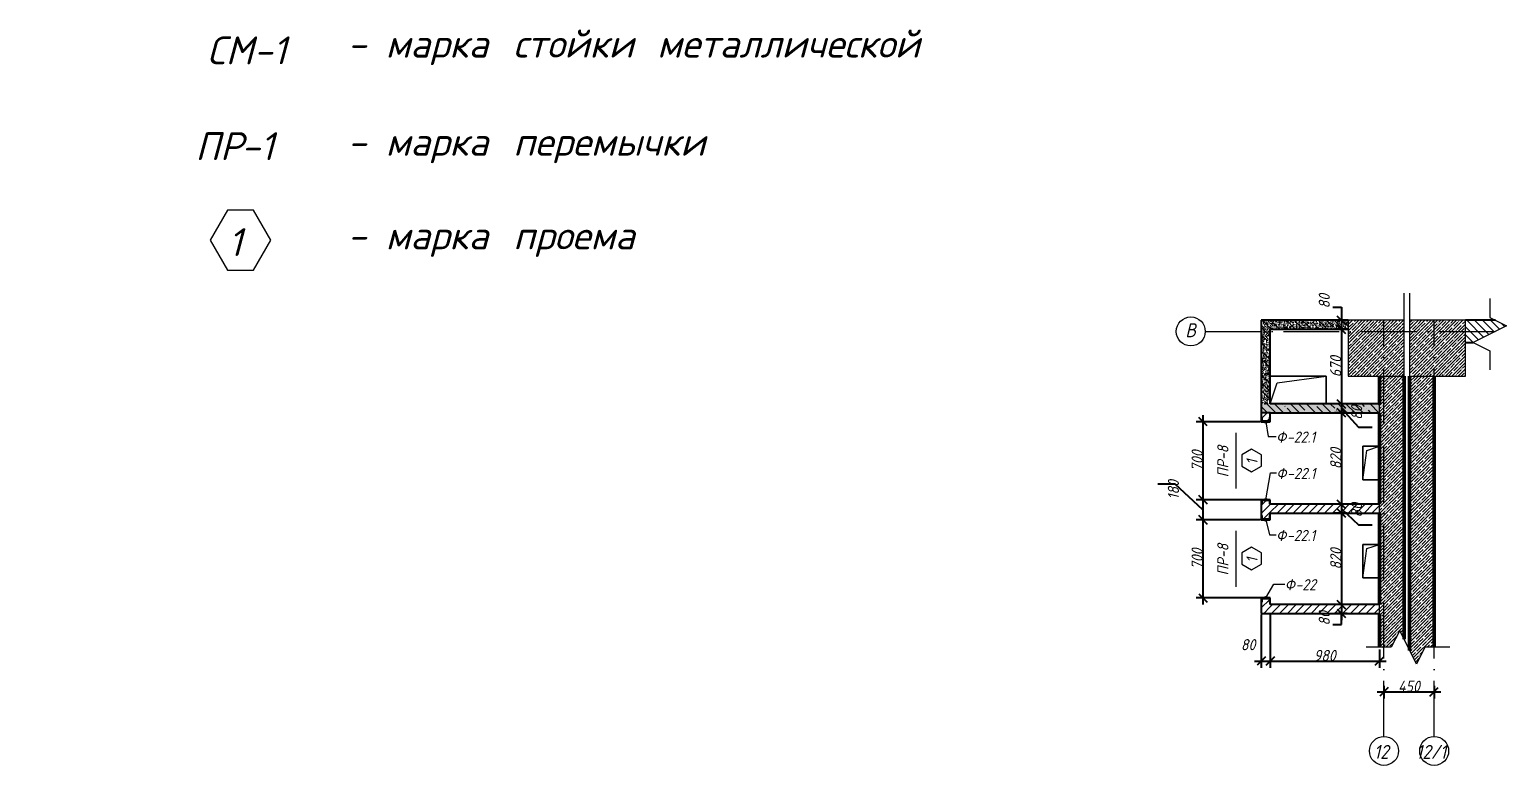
# Model space of a CAD drawing. Header units: millimetres. Extents: x -6064 to 178764, y -5836 to 29924.
# Drawn here: x 148720 to 161965, y 3907 to 10508 of the extents above; entities that cross this region are included whole.
import ezdxf

# ---------------------------------------------------------------- set-up
doc = ezdxf.new("R2010")
doc.units = ezdxf.units.MM
doc.linetypes.add('50_200_ШТРИХ_1Т_ш5_п1_п1_', pattern=[700, 500, -100, 0, -100])
doc.layers.add('A-ANNO-DIMS', color=7, linetype='Continuous')
for name, color, linetype, lineweight in [('A-DETL-2', 7, 'Continuous', 5), ('A-DETL-GENF', 7, 'Continuous', 9), ('A-DOOR-IDEN', 7, 'Continuous', 9), ('A-FLOR', 7, 'Continuous', 9), ('A-GENM', 7, 'Continuous', 9), ('A-GENM-1', 7, 'Continuous', 25), ('A-GENM-IDEN', 7, 'Continuous', 9), ('A-WALL-3', 7, 'Continuous', 50), ('A-WALL-PATT-1', 7, 'Continuous', 5), ('G-ANNO-TEXT', 7, 'Continuous', 9), ('S-COLS', 7, 'Continuous', 9), ('S-COLS-1', 7, 'Continuous', 5), ('Оси', 7, 'Continuous', 9), ('Оси-1', 7, '50_200_ШТРИХ_1Т_ш5_п1_п1_', 9)]:
    doc.layers.add(name, color=color, linetype=linetype, lineweight=lineweight)
for name, color, linetype, lineweight, true_color in [('A-WALL-11', 7, 'Continuous', 5, 0x007adf), ('A-WALL-7', 7, 'Continuous', 5, 0x008000), ('A-WALL-FNSH-7', 7, 'Continuous', 25, 0xce0000), ('A-WALL-FNSH-8', 7, 'Continuous', 25, 0x007adf), ('A-WALL-FNSH-9', 7, 'Continuous', 25, 0x008000), ('A-WALL-PATT-2', 7, 'Continuous', 5, 0xce0000), ('A-WALL-PATT-3', 7, 'Continuous', 5, 0x008000), ('A-WALL-PATT-6', 7, 'Continuous', 5, 0x007adf)]:
    doc.layers.add(name, color=color, linetype=linetype, lineweight=lineweight, true_color=true_color)
doc.styles.add('ISOCPEUR_I_5', font='isocpeui.ttf', dxfattribs={"height": 250})
doc.styles.add('ISOCPEUR_I_6', font='isocpeui.ttf', dxfattribs={"width": 0.9, "height": 125})
doc.styles.add('ISOCPEUR_I_7', font='isocpeui.ttf', dxfattribs={"width": 0.9, "height": 100})
doc.dimstyles.new('ISO-2_0_0_9К_СРЕДНИЙ_3', dxfattribs={"dimscale": 304.8, "dimtxt": 99.598118, "dimasz": 0.246063, "dimexe": 0.19685, "dimexo": 0, "dimgap": 0, "dimtad": 1, "dimdec": 0, "dimzin": 0, "dimdsep": 46, "dimtxsty": 'ISOCPEUR_I_7', "dimblk1": 'OBLIQUE', "dimblk2": 'OBLIQUE', "dimsah": 1, "dimcen": 0.09, "dimdle": 0.19685, "dimazin": 0, "dimtfac": 1, "dimtdec": 4, "dimtix": 1, "dimtmove": 1, "dimatfit": 3, "dimfxl": 1, "dimtvp": 1, "dimtolj": 1, "dimtzin": 0, "dimarcsym": 2})
doc.dimstyles.new('ISO-2_0_0_9К_СРЕДНИЙ_4', dxfattribs={"dimscale": 304.8, "dimtxt": 99.598118, "dimasz": 0.246063, "dimexe": 0.19685, "dimexo": 0, "dimgap": 0, "dimtad": 1, "dimdec": 0, "dimzin": 0, "dimdsep": 46, "dimtxsty": 'ISOCPEUR_I_7', "dimblk1": 'OBLIQUE', "dimblk2": 'OBLIQUE', "dimsah": 1, "dimcen": 0.09, "dimdle": 0.19685, "dimazin": 0, "dimtfac": 1, "dimtdec": 4, "dimtix": 1, "dimtmove": 0, "dimatfit": 3, "dimfxl": 1, "dimtvp": 1, "dimtolj": 1, "dimtzin": 0, "dimarcsym": 2})
pattern_1 = [(45, (122556.377, 0), (-28.51196, 28.51196), []), (45, (122584.89, 0), (-28.51196, 28.51196), [50.403, -10.081, 1.676, -8.404])]
pattern_2 = [(50, (122556.377, 0), (36.436499, -3.187713), [3.81, -41.91]), (355, (122556.377, 0), (-7.04845, 38.21172), [3.048, -33.528]), (100.451, (122559.413, -0.266), (29.388573, 35.022944), [3.238, -35.618]), (46.184, (122556.377, 10.16), (54.216056, -8.408366), [5.715, -62.865]), (96.636, (122560.895, 9.46), (47.4805, 49.48544), [4.857, -53.427]), (351.184, (122556.38, 10.16), (47.48106, 49.4846), [4.572, -50.292]), (21, (122561.457, 7.62), (30.322646, -20.452802), [3.81, -41.91]), (326, (122561.457, 7.62), (12.360696, 36.83788), [3.048, -33.528]), (71.451, (122563.984, 5.916), (42.683285, 16.383894), [3.238, -35.618]), (37.5, (122556.377, 0), (0.6180667, 16.9108196), [1.676, -31.445, 1.676, -32.36, -33.655]), (37.5, (122556.377, 0), (0.6180667, 16.9108196), [-67.158, 1.676, -31.979]), (7.5, (122556.377, 0), (13.364138, 20.035779), [1.676, -17.729, 1.676, -30.683, -12.827]), (7.5, (122556.377, 0), (13.364138, 20.035779), [-51.765, 1.676, -11.151]), (327.5, (122545.05, 0), (27.1181588, -1.1460587), [1.676, -11.024, 1.676, -37.948, -52.578]), (327.5, (122545.05, 0), (27.1181588, -1.1460587), [-52.324, 1.676, -50.902]), (317.5, (122539.97, 0), (29.62579, 5.08507), [1.676, -14.834, 1.676, -24.638, -37.338]), (317.5, (122539.97, 0), (29.62579, 5.08507), [-42.824, 1.676, -35.662])]
pattern_3 = [(135, (122556.38, 0), (-71.2806, -71.2806), []), (135, (122627.66, 0), (-71.2806, -71.2806), [126.008, -25.202, 1.676, -23.525])]
pattern_4 = [(45, (122556.377, 0), (-35.35534, 35.35534), [])]

# ---------------------------------------------------------------- blocks, each defined once
blk = doc.blocks.new('Колонна_Несущая_Прямоугольное сечение - 500х500-29564840-Фрагмент 5')
at = {"layer": 'S-COLS-1'}
h = blk.add_hatch(dxfattribs=at)
h.set_pattern_fill('FP_71', color=256, style=0, pattern_type=2)
h.set_pattern_definition([(45, (-38790, -7650), (-28.51196, 28.51196), []), (45, (-38761.49, -7650), (-28.51196, 28.51196), [50.403, -10.081, 1.676, -8.404])])
h.paths.add_polyline_path([(250, -250), (250, 250), (-250, 250), (-250, -250), (-30, -250)], flags=0)
for p, q in [((250, 250), (-250, 250)), ((-250, 250), (-250, -250)), ((250, -250), (250, 250)), ((-250, -250), (250, -250))]:
    blk.add_line(p, q, dxfattribs=at)
blk = doc.blocks.new('Колонна_Несущая_Прямоугольное сечение - 500х500-V82-Фрагмент 5')
at = {"layer": 'S-COLS-1'}
h = blk.add_hatch(dxfattribs=at)
h.set_pattern_fill('FP_73', color=256, style=0, pattern_type=2)
h.set_pattern_definition([(45, (-38240, -7650), (-28.51196, 28.51196), []), (45, (-38211.49, -7650), (-28.51196, 28.51196), [50.403, -10.081, 1.676, -8.404])])
h.paths.add_polyline_path([(-250, -250), (250, -250), (250, 250), (-250, 250)], flags=0)
for p, q in [((250, 250), (-250, 250)), ((-250, 250), (-250, -250)), ((250, -250), (250, 250)), ((-250, -250), (250, -250))]:
    blk.add_line(p, q, dxfattribs=at)
blk = doc.blocks.new('AR_Отверстие прямоугольное _в плите_ - AR_Отверстие прямоугольное _в плите_-24438138-Фрагмент 5')
at = {"layer": 'A-GENM'}
for p, q in [((250, 125), (-250, 125)), ((-250, -125), (-187.5, 62.5)), ((-187.5, 62.5), (250, 125)), ((250, -125), (250, 125))]:
    blk.add_line(p, q, dxfattribs=at)
blk = doc.blocks.new('AR_Отверстие прямоугольное _в плите_ - AR_Отверстие прямоугольное _в плите_-24470455-Фрагмент 5')
at = {"layer": 'A-GENM'}
for p, q in [((75, 150), (-75, 150)), ((-75, 150), (-75, -150)), ((-37.5, 112.5), (75, 150)), ((-75, -150), (-37.5, 112.5)), ((-75, -150), (75, -150))]:
    blk.add_line(p, q, dxfattribs=at)
blk = doc.blocks.new('Фахверк_СКБ_Швеллер - Ф-22_80х3960 h-28561543-Фрагмент 5')
at = {"layer": 'A-GENM-1'}
for p, q in [((165, 40), (125, 40)), ((125, 40), (125, -40)), ((129.5, 32.6), (165, 32.6)), ((129.5, -32.6), (129.5, 32.6)), ((165, 32.6), (165, 40)), ((125, -40), (165, -40)), ((165, -32.6), (129.5, -32.6)), ((165, -40), (165, -32.6))]:
    blk.add_line(p, q, dxfattribs=at)
blk = doc.blocks.new('Фахверк_СКБ_Швеллер - Ф-22_1_80х3960 h_все крепления развернуты-28561552-Фрагмент 5')
at = {"layer": 'A-GENM-1'}
for p, q in [((165, 40), (125, 40)), ((125, 40), (125, -40)), ((129.5, 32.6), (165, 32.6)), ((129.5, -32.6), (129.5, 32.6)), ((165, 32.6), (165, 40)), ((125, -40), (165, -40)), ((165, -32.6), (129.5, -32.6)), ((165, -40), (165, -32.6))]:
    blk.add_line(p, q, dxfattribs=at)
blk = doc.blocks.new('DET_L_Линия разрыва - М50-27141046-Фрагмент 5')
at = {"layer": 'A-DETL-GENF'}
for p, q in [((300, 150), (225, 0)), ((450, -150), (300, 150)), ((225, 0), (0, 0)), ((525, 0), (450, -150)), ((750, 0), (525, 0))]:
    blk.add_line(p, q, dxfattribs=at)
blk = doc.blocks.new('DET_L_Линия разрыва - М50-27140611-Фрагмент 5')
at = {"layer": 'A-DETL-GENF'}
for p, q in [((245, 150), (170, 0)), ((395, -150), (245, 150)), ((170, 0), (0, 0)), ((470, 0), (395, -150)), ((640, 0), (470, 0))]:
    blk.add_line(p, q, dxfattribs=at)
blk = doc.blocks.new('Ось сетки - Круг_Ø6_00__ISO-2_5_0_9K_ кружки поменьше-23056867-Фрагмент 5')
at = {"layer": 'Оси'}
blk.add_circle((0, 0), 2.6, dxfattribs=at)
blk = doc.blocks.new('_Oblique')
at = {"color": 0, "linetype": 'ByBlock', "lineweight": -2}
blk.add_line((-0.5, -0.5), (0.5, 0.5), dxfattribs=at)
blk = doc.blocks.new('DIMBLOCK584-Фрагмент 5')
at = {"layer": 'A-ANNO-DIMS', "color": 0, "lineweight": -2, "transparency": 16777216}
for p, q in [((160409, 8017), (160484, 8017)), ((160484, 8017), (160484, 7900)), ((160484, 7960), (160484, 7760)), ((160537, 7900), (160424, 7900)), ((160537, 7820), (160424, 7820))]:
    blk.add_line(p, q, dxfattribs=at)
at = {"layer": 'Defpoints', "color": 0, "transparency": 16777216}
for p in [(160484, 7820), (160537, 7900), (160537, 7820)]:
    blk.add_point(p, dxfattribs=at)
at = {"layer": 'A-ANNO-DIMS', "color": 0, "lineweight": -2, "transparency": 16777216, "xscale": 75, "yscale": 75, "zscale": 75}
for p, rotation in [((160484, 7900), 90), ((160484, 7820), 270)]:
    blk.add_blockref('_Oblique', p, dxfattribs=dict(at, rotation=rotation))
at = {"layer": 'A-ANNO-DIMS', "color": 0, "transparency": 16777216, "insert": (160281, 8007), "char_height": 100, "width": 151.7, "attachment_point": 1, "rotation": 90, "line_spacing_factor": 1.149209, "style": 'ISOCPEUR_I_7'}
blk.add_mtext('\\A1;80', dxfattribs=at)
blk = doc.blocks.new('DIMBLOCK585-Фрагмент 5')
at = {"layer": 'A-ANNO-DIMS', "color": 0, "lineweight": -2, "transparency": 16777216}
for p, q in [((160537, 7820), (160424, 7820)), ((160484, 7880), (160484, 7090)), ((160537, 7150), (160424, 7150))]:
    blk.add_line(p, q, dxfattribs=at)
at = {"layer": 'Defpoints', "color": 0, "transparency": 16777216}
for p in [(160537, 7820), (160484, 7150), (160537, 7150)]:
    blk.add_point(p, dxfattribs=at)
at = {"layer": 'A-ANNO-DIMS', "color": 0, "lineweight": -2, "transparency": 16777216, "xscale": 75, "yscale": 75, "zscale": 75}
for p, rotation in [((160484, 7820), 90), ((160484, 7150), 270)]:
    blk.add_blockref('_Oblique', p, dxfattribs=dict(at, rotation=rotation))
at = {"layer": 'A-ANNO-DIMS', "color": 0, "transparency": 16777216, "insert": (160433, 7485), "char_height": 100, "width": 227.54, "attachment_point": 5, "rotation": 90, "style": 'ISOCPEUR_I_7'}
blk.add_mtext('\\A1;670', dxfattribs=at)
blk = doc.blocks.new('DIMBLOCK586-Фрагмент 5')
at = {"layer": 'A-ANNO-DIMS', "color": 0, "lineweight": -2, "transparency": 16777216}
for p, q in [((160484, 7210), (160484, 7010)), ((160537, 7150), (160424, 7150)), ((160537, 7070), (160424, 7070)), ((160484, 7110), (160637, 6941)), ((160637, 6941), (160759, 6941))]:
    blk.add_line(p, q, dxfattribs=at)
at = {"layer": 'Defpoints', "color": 0, "transparency": 16777216}
for p in [(160484, 7070), (160537, 7150), (160537, 7070)]:
    blk.add_point(p, dxfattribs=at)
at = {"layer": 'A-ANNO-DIMS', "color": 0, "lineweight": -2, "transparency": 16777216, "xscale": 75, "yscale": 75, "zscale": 75}
for p, rotation in [((160484, 7150), 90), ((160484, 7070), 270)]:
    blk.add_blockref('_Oblique', p, dxfattribs=dict(at, rotation=rotation))
at = {"layer": 'A-ANNO-DIMS', "color": 0, "transparency": 16777216, "insert": (160571, 7007), "char_height": 100, "width": 151.7, "attachment_point": 1, "rotation": 90, "line_spacing_factor": 1.149209, "style": 'ISOCPEUR_I_7'}
blk.add_mtext('\\A1;80', dxfattribs=at)
blk = doc.blocks.new('DIMBLOCK587-Фрагмент 5')
at = {"layer": 'A-ANNO-DIMS', "color": 0, "lineweight": -2, "transparency": 16777216}
for p, q in [((160537, 7070), (160424, 7070)), ((160484, 7130), (160484, 6190)), ((160537, 6250), (160424, 6250))]:
    blk.add_line(p, q, dxfattribs=at)
at = {"layer": 'Defpoints', "color": 0, "transparency": 16777216}
for p in [(160537, 7070), (160484, 6250), (160537, 6250)]:
    blk.add_point(p, dxfattribs=at)
at = {"layer": 'A-ANNO-DIMS', "color": 0, "lineweight": -2, "transparency": 16777216, "xscale": 75, "yscale": 75, "zscale": 75}
for p, rotation in [((160484, 7070), 90), ((160484, 6250), 270)]:
    blk.add_blockref('_Oblique', p, dxfattribs=dict(at, rotation=rotation))
at = {"layer": 'A-ANNO-DIMS', "color": 0, "transparency": 16777216, "insert": (160434, 6660), "char_height": 100, "width": 227.54, "attachment_point": 5, "rotation": 90, "style": 'ISOCPEUR_I_7'}
blk.add_mtext('\\A1;820', dxfattribs=at)
blk = doc.blocks.new('DIMBLOCK588-Фрагмент 5')
at = {"layer": 'A-ANNO-DIMS', "color": 0, "lineweight": -2, "transparency": 16777216}
for p, q in [((160537, 6250), (160424, 6250)), ((160484, 6310), (160484, 6110)), ((160537, 6170), (160424, 6170)), ((160484, 6210), (160637, 6066)), ((160637, 6066), (160759, 6066))]:
    blk.add_line(p, q, dxfattribs=at)
at = {"layer": 'Defpoints', "color": 0, "transparency": 16777216}
for p in [(160537, 6250), (160484, 6170), (160537, 6170)]:
    blk.add_point(p, dxfattribs=at)
at = {"layer": 'A-ANNO-DIMS', "color": 0, "lineweight": -2, "transparency": 16777216, "xscale": 75, "yscale": 75, "zscale": 75}
for p, rotation in [((160484, 6250), 90), ((160484, 6170), 270)]:
    blk.add_blockref('_Oblique', p, dxfattribs=dict(at, rotation=rotation))
at = {"layer": 'A-ANNO-DIMS', "color": 0, "transparency": 16777216, "insert": (160571, 6132), "char_height": 100, "width": 151.7, "attachment_point": 1, "rotation": 90, "line_spacing_factor": 1.149209, "style": 'ISOCPEUR_I_7'}
blk.add_mtext('\\A1;80', dxfattribs=at)
blk = doc.blocks.new('DIMBLOCK589-Фрагмент 5')
at = {"layer": 'A-ANNO-DIMS', "color": 0, "lineweight": -2, "transparency": 16777216}
for p, q in [((160484, 6230), (160484, 5290)), ((160537, 6170), (160424, 6170)), ((160537, 5350), (160424, 5350))]:
    blk.add_line(p, q, dxfattribs=at)
at = {"layer": 'Defpoints', "color": 0, "transparency": 16777216}
for p in [(160537, 6170), (160484, 5350), (160537, 5350)]:
    blk.add_point(p, dxfattribs=at)
at = {"layer": 'A-ANNO-DIMS', "color": 0, "lineweight": -2, "transparency": 16777216, "xscale": 75, "yscale": 75, "zscale": 75}
for p, rotation in [((160484, 6170), 90), ((160484, 5350), 270)]:
    blk.add_blockref('_Oblique', p, dxfattribs=dict(at, rotation=rotation))
at = {"layer": 'A-ANNO-DIMS', "color": 0, "transparency": 16777216, "insert": (160434, 5760), "char_height": 100, "width": 227.54, "attachment_point": 5, "rotation": 90, "style": 'ISOCPEUR_I_7'}
blk.add_mtext('\\A1;820', dxfattribs=at)
blk = doc.blocks.new('DIMBLOCK590-Фрагмент 5')
at = {"layer": 'A-ANNO-DIMS', "color": 0, "lineweight": -2, "transparency": 16777216}
for p, q in [((160537, 5350), (160424, 5350)), ((160484, 5410), (160484, 5210)), ((160409, 5171), (160484, 5171)), ((160537, 5270), (160424, 5270)), ((160484, 5171), (160484, 5270))]:
    blk.add_line(p, q, dxfattribs=at)
at = {"layer": 'Defpoints', "color": 0, "transparency": 16777216}
for p in [(160537, 5350), (160484, 5270), (160537, 5270)]:
    blk.add_point(p, dxfattribs=at)
at = {"layer": 'A-ANNO-DIMS', "color": 0, "lineweight": -2, "transparency": 16777216, "xscale": 75, "yscale": 75, "zscale": 75}
for p, rotation in [((160484, 5350), 90), ((160484, 5270), 270)]:
    blk.add_blockref('_Oblique', p, dxfattribs=dict(at, rotation=rotation))
at = {"layer": 'A-ANNO-DIMS', "color": 0, "transparency": 16777216, "insert": (160281, 5162), "char_height": 100, "width": 151.7, "attachment_point": 1, "rotation": 90, "line_spacing_factor": 1.149209, "style": 'ISOCPEUR_I_7'}
blk.add_mtext('\\A1;80', dxfattribs=at)
blk = doc.blocks.new('DIMBLOCK591-Фрагмент 5')
at = {"layer": 'A-ANNO-DIMS', "color": 0, "lineweight": -2, "transparency": 16777216}
for p, q in [((159242, 7050), (159242, 6230)), ((159760, 6990), (159182, 6990)), ((159766, 6290), (159182, 6290))]:
    blk.add_line(p, q, dxfattribs=at)
at = {"layer": 'Defpoints', "color": 0, "transparency": 16777216}
for p in [(159760, 6990), (159242, 6290), (159766, 6290)]:
    blk.add_point(p, dxfattribs=at)
at = {"layer": 'A-ANNO-DIMS', "color": 0, "lineweight": -2, "transparency": 16777216, "xscale": 75, "yscale": 75, "zscale": 75}
for p, rotation in [((159242, 6990), 90), ((159242, 6290), 270)]:
    blk.add_blockref('_Oblique', p, dxfattribs=dict(at, rotation=rotation))
at = {"layer": 'A-ANNO-DIMS', "color": 0, "transparency": 16777216, "insert": (159191, 6640), "char_height": 100, "width": 227.54, "attachment_point": 5, "rotation": 90, "style": 'ISOCPEUR_I_7'}
blk.add_mtext('\\A1;700', dxfattribs=at)
blk = doc.blocks.new('DIMBLOCK592-Фрагмент 5')
at = {"layer": 'A-ANNO-DIMS', "color": 0, "lineweight": -2, "transparency": 16777216}
for p, q in [((158995, 6430), (158839, 6430)), ((159242, 6200), (158995, 6430)), ((159766, 6290), (159182, 6290)), ((159242, 6350), (159242, 6050)), ((159760, 6110), (159182, 6110))]:
    blk.add_line(p, q, dxfattribs=at)
at = {"layer": 'Defpoints', "color": 0, "transparency": 16777216}
for p in [(159766, 6290), (159242, 6110), (159760, 6110)]:
    blk.add_point(p, dxfattribs=at)
at = {"layer": 'A-ANNO-DIMS', "color": 0, "lineweight": -2, "transparency": 16777216, "xscale": 75, "yscale": 75, "zscale": 75}
for p, rotation in [((159242, 6290), 90), ((159242, 6110), 270)]:
    blk.add_blockref('_Oblique', p, dxfattribs=dict(at, rotation=rotation))
at = {"layer": 'A-ANNO-DIMS', "color": 0, "transparency": 16777216, "insert": (158928, 6292), "char_height": 100, "width": 204.56, "attachment_point": 1, "rotation": 90, "line_spacing_factor": 1.149209, "style": 'ISOCPEUR_I_7'}
blk.add_mtext('\\A1;180', dxfattribs=at)
blk = doc.blocks.new('DIMBLOCK593-Фрагмент 5')
at = {"layer": 'A-ANNO-DIMS', "color": 0, "lineweight": -2, "transparency": 16777216}
for p, q in [((159760, 6110), (159182, 6110)), ((159242, 6170), (159242, 5350)), ((159766, 5410), (159182, 5410))]:
    blk.add_line(p, q, dxfattribs=at)
at = {"layer": 'Defpoints', "color": 0, "transparency": 16777216}
for p in [(159760, 6110), (159242, 5410), (159766, 5410)]:
    blk.add_point(p, dxfattribs=at)
at = {"layer": 'A-ANNO-DIMS', "color": 0, "lineweight": -2, "transparency": 16777216, "xscale": 75, "yscale": 75, "zscale": 75}
for p, rotation in [((159242, 6110), 90), ((159242, 5410), 270)]:
    blk.add_blockref('_Oblique', p, dxfattribs=dict(at, rotation=rotation))
at = {"layer": 'A-ANNO-DIMS', "color": 0, "transparency": 16777216, "insert": (159191, 5760), "char_height": 100, "width": 227.54, "attachment_point": 5, "rotation": 90, "style": 'ISOCPEUR_I_7'}
blk.add_mtext('\\A1;700', dxfattribs=at)
blk = doc.blocks.new('DIMBLOCK594-Фрагмент 5')
at = {"layer": 'A-ANNO-DIMS', "color": 0, "lineweight": -2, "transparency": 16777216}
for p, q in [((160806, 4567), (161376, 4567)), ((160866, 4620), (160866, 4507)), ((161316, 4620), (161316, 4507))]:
    blk.add_line(p, q, dxfattribs=at)
at = {"layer": 'Defpoints', "color": 0, "transparency": 16777216}
for p in [(160866, 4620), (161316, 4620), (161316, 4567)]:
    blk.add_point(p, dxfattribs=at)
at = {"layer": 'A-ANNO-DIMS', "color": 0, "lineweight": -2, "transparency": 16777216, "xscale": 75, "yscale": 75, "zscale": 75, "rotation": 180}
blk.add_blockref('_Oblique', (160866, 4567), dxfattribs=at)
at = {"layer": 'A-ANNO-DIMS', "color": 0, "lineweight": -2, "transparency": 16777216, "xscale": 75, "yscale": 75, "zscale": 75}
blk.add_blockref('_Oblique', (161316, 4567), dxfattribs=at)
at = {"layer": 'A-ANNO-DIMS', "color": 0, "transparency": 16777216, "insert": (161091, 4617), "char_height": 100, "width": 236.74, "attachment_point": 5, "style": 'ISOCPEUR_I_7'}
blk.add_mtext('\\A1;450', dxfattribs=at)
blk = doc.blocks.new('AAR_СКБ_Марка_Двери_Перемычка и проем - Марка перемычки и проема-25306769-Фрагмент 5')
at = {"layer": 'A-DOOR-IDEN'}
for p, q in [((-5, 0), (5, 0)), ((-0.97, -0.98), (-1.99, -2.75)), ((1.07, -0.98), (-0.97, -0.98)), ((2.09, -2.75), (1.07, -0.98)), ((-1.99, -2.75), (-0.97, -4.51)), ((-0.97, -4.51), (1.07, -4.51)), ((1.07, -4.51), (2.09, -2.75))]:
    blk.add_line(p, q, dxfattribs=at)
blk = doc.blocks.new('DIMBLOCK595-Фрагмент 5')
at = {"layer": 'A-ANNO-DIMS', "color": 0, "lineweight": -2, "transparency": 16777216}
for p, q in [((159766, 5262), (159766, 4783)), ((159846, 5264), (159846, 4783)), ((159706, 4843), (159906, 4843))]:
    blk.add_line(p, q, dxfattribs=at)
at = {"layer": 'Defpoints', "color": 0, "transparency": 16777216}
for p in [(159766, 5262), (159846, 5264), (159846, 4843)]:
    blk.add_point(p, dxfattribs=at)
at = {"layer": 'A-ANNO-DIMS', "color": 0, "lineweight": -2, "transparency": 16777216, "xscale": 75, "yscale": 75, "zscale": 75, "rotation": 180}
blk.add_blockref('_Oblique', (159766, 4843), dxfattribs=at)
at = {"layer": 'A-ANNO-DIMS', "color": 0, "lineweight": -2, "transparency": 16777216, "xscale": 75, "yscale": 75, "zscale": 75}
blk.add_blockref('_Oblique', (159846, 4843), dxfattribs=at)
at = {"layer": 'A-ANNO-DIMS', "color": 0, "transparency": 16777216, "insert": (159584, 5040), "char_height": 100, "width": 151.7, "attachment_point": 1, "line_spacing_factor": 1.149209, "style": 'ISOCPEUR_I_7'}
blk.add_mtext('\\A1;80', dxfattribs=at)
blk = doc.blocks.new('DIMBLOCK596-Фрагмент 5')
at = {"layer": 'A-ANNO-DIMS', "color": 0, "lineweight": -2, "transparency": 16777216}
for p, q in [((159846, 5264), (159846, 4783)), ((160826, 4947), (160826, 4783)), ((159786, 4843), (160886, 4843))]:
    blk.add_line(p, q, dxfattribs=at)
at = {"layer": 'Defpoints', "color": 0, "transparency": 16777216}
for p in [(159846, 5264), (160826, 4947), (160826, 4843)]:
    blk.add_point(p, dxfattribs=at)
at = {"layer": 'A-ANNO-DIMS', "color": 0, "lineweight": -2, "transparency": 16777216, "xscale": 75, "yscale": 75, "zscale": 75, "rotation": 180}
blk.add_blockref('_Oblique', (159846, 4843), dxfattribs=at)
at = {"layer": 'A-ANNO-DIMS', "color": 0, "lineweight": -2, "transparency": 16777216, "xscale": 75, "yscale": 75, "zscale": 75}
blk.add_blockref('_Oblique', (160826, 4843), dxfattribs=at)
at = {"layer": 'A-ANNO-DIMS', "color": 0, "transparency": 16777216, "insert": (160336, 4893), "char_height": 100, "width": 227.54, "attachment_point": 5, "style": 'ISOCPEUR_I_7'}
blk.add_mtext('\\A1;980', dxfattribs=at)

msp = doc.modelspace()

# ---------------------------------------------------------------- hatches: boundary and pattern name
at = {"layer": 'A-GENM-IDEN'}
h = msp.add_hatch(color=256, dxfattribs=at)
edge = h.paths.add_edge_path(flags=0)
edge.add_arc((159806.4, 6990), 12.5, 0, 360)
h = msp.add_hatch(color=256, dxfattribs=at)
edge = h.paths.add_edge_path(flags=0)
edge.add_arc((159806.4, 6290), 12.5, 0, 360)
h = msp.add_hatch(color=256, dxfattribs=at)
edge = h.paths.add_edge_path(flags=0)
edge.add_arc((159806.4, 6110), 12.5, 0, 360)
h = msp.add_hatch(color=256, dxfattribs=at)
edge = h.paths.add_edge_path(flags=0)
edge.add_arc((159806.4, 5410), 12.5, 0, 360)
at = {"layer": 'A-WALL-PATT-1'}
h = msp.add_hatch(dxfattribs=at)
h.set_pattern_fill('FP_72', color=256, style=0, pattern_type=2)
h.set_pattern_definition(pattern_1)
h.paths.add_polyline_path([(160826.4, 4966.6), (160932.1, 4966.6), (161007.1, 5116.6), (161046.4, 5038.1), (161046.4, 7400), (160826.4, 7400), (160826.4, 5037.1)], flags=0)
h = msp.add_hatch(dxfattribs=at)
h.set_pattern_fill('FP_72', color=256, style=0, pattern_type=2)
h.set_pattern_definition(pattern_1)
h.paths.add_polyline_path([(161157.1, 4816.6), (161232.1, 4966.6), (161316.4, 4966.6), (161316.4, 7400), (161096.4, 7400), (161096.4, 4938.1)], flags=0)
at = {"layer": 'A-WALL-PATT-2'}
h = msp.add_hatch(dxfattribs=at)
h.set_pattern_fill('FP_23', color=256, style=0, pattern_type=2)
h.set_pattern_definition([(135, (122556.377, 0), (-35.35534, -35.35534), [])])
h.paths.add_polyline_path([(161664.7, 7700), (161664.7, 7700.5), (161964.7, 7850.5), (161865.7, 7900), (161596.4, 7900), (161596.4, 7700)], flags=0)
at = {"layer": 'A-WALL-PATT-3'}
h = msp.add_hatch(dxfattribs=at)
h.set_pattern_fill('FP_76', color=256, style=0, pattern_type=2)
h.set_pattern_definition(pattern_4)
h.paths.add_polyline_path([(159766.4, 5270), (159846.4, 5270), (159846.4, 5370), (159839, 5370), (159839, 5405.5), (159773.8, 5405.5), (159773.8, 5370), (159766.4, 5370), (159766.4, 5350)], flags=0)
h.paths.add_polyline_path([(159773.8, 6114.5), (159839, 6114.5), (159839, 6150), (159846.4, 6150), (159846.4, 6250), (159839, 6250), (159839, 6285.5), (159773.8, 6285.5), (159773.8, 6250), (159766.4, 6250), (159766.4, 6150), (159773.8, 6150), (159773.8, 6115.6)], flags=0)
h.paths.add_polyline_path([(159773.8, 6994.5), (159839, 6994.5), (159839, 7030), (159846.4, 7030), (159846.4, 7070), (159766.4, 7070), (159766.4, 7030), (159773.8, 7030)], flags=0)
h = msp.add_hatch(dxfattribs=at)
h.set_pattern_fill('FP_76', color=256, style=0, pattern_type=2)
h.set_pattern_definition(pattern_4)
h.paths.add_polyline_path([(160811.1, 6170), (160826.4, 6170), (160826.4, 6250), (159846.4, 6250), (159846.4, 6170)], flags=0)
h = msp.add_hatch(dxfattribs=at)
h.set_pattern_fill('FP_76', color=256, style=0, pattern_type=2)
h.set_pattern_definition(pattern_4)
h.paths.add_polyline_path([(159846.4, 5270), (160826.4, 5270), (160826.4, 5350), (159846.4, 5350)], flags=0)
at = {"layer": 'A-WALL-PATT-6'}
h = msp.add_hatch(dxfattribs=at)
h.set_pattern_fill('FP_74', color=256, style=0, pattern_type=2)
h.set_pattern_definition(pattern_2)
h.paths.add_polyline_path([(159766.4, 7150), (159846.4, 7150), (159846.4, 7900), (159766.4, 7900)], flags=0)
h = msp.add_hatch(dxfattribs=at)
h.set_pattern_fill('FP_75', color=256, style=0, pattern_type=2)
h.set_pattern_definition(pattern_3)
h.paths.add_polyline_path([(159766.4, 7150), (159846.4, 7150), (159846.4, 7900), (159766.4, 7900)], flags=0)
h = msp.add_hatch(dxfattribs=at)
h.set_pattern_fill('FP_74', color=256, style=0, pattern_type=2)
h.set_pattern_definition(pattern_2)
h.paths.add_polyline_path([(159846.4, 7820), (160546.4, 7820), (160546.4, 7900), (159846.4, 7900)], flags=0)
h = msp.add_hatch(dxfattribs=at)
h.set_pattern_fill('FP_75', color=256, style=0, pattern_type=2)
h.set_pattern_definition(pattern_3)
h.paths.add_polyline_path([(159846.4, 7820), (160546.4, 7820), (160546.4, 7900), (159846.4, 7900)], flags=0)
h = msp.add_hatch(dxfattribs=at)
h.set_pattern_fill('FP_74', color=256, style=0, pattern_type=2)
h.set_pattern_definition(pattern_2)
h.paths.add_polyline_path([(160801.9, 7070), (160826.4, 7070), (160826.4, 7150), (159766.4, 7150), (159766.4, 7070), (160546.4, 7070)], flags=0)
h = msp.add_hatch(dxfattribs=at)
h.set_pattern_fill('FP_75', color=256, style=0, pattern_type=2)
h.set_pattern_definition(pattern_3)
h.paths.add_polyline_path([(160801.9, 7070), (160826.4, 7070), (160826.4, 7150), (159766.4, 7150), (159766.4, 7070), (160546.4, 7070)], flags=0)

# ---------------------------------------------------------------- linework, layer by layer
at = {"layer": 'A-DETL-2'}
for p, q in [((150496.2, 8888.8), (150340.3, 8618.8)), ((150727.1, 8888.8), (150496.2, 8888.8)), ((150883, 8618.8), (150727.1, 8888.8)), ((150340.3, 8618.8), (150496.2, 8348.8)), ((150727.1, 8348.8), (150883, 8618.8)), ((150496.2, 8348.8), (150727.1, 8348.8))]:
    msp.add_line(p, q, dxfattribs=at)
at = {"layer": 'A-FLOR'}
for p, q in [((161046.6, 5037.7), (161046.6, 8142.2)), ((161096.4, 8142.2), (161096.4, 7900)), ((159846.4, 7400), (160346.4, 7400)), ((160346.4, 7400), (160346.4, 7150)), ((160676.4, 6770), (160826.4, 6770)), ((160676.4, 6470), (160676.4, 6770)), ((160826.4, 6470), (160676.4, 6470)), ((160676.4, 5890), (160826.4, 5890)), ((160676.4, 5590), (160676.4, 5890)), ((160826.4, 5590), (160676.4, 5590))]:
    msp.add_line(p, q, dxfattribs=at)
at = {"layer": 'A-GENM-IDEN'}
for p, q in [((159806.4, 6990), (159826.7, 6858.2)), ((159826.7, 6858.2), (159900, 6858.2)), ((159806.4, 6290), (159848.6, 6532.2)), ((159848.6, 6532.2), (159901.4, 6532.2)), ((159806.4, 6110), (159839, 5976)), ((159839, 5976), (159900, 5976)), ((159806.4, 5410), (159877.7, 5534.1)), ((159877.7, 5534.1), (159977.4, 5534.1))]:
    msp.add_line(p, q, dxfattribs=at)
for centre in [(159806.4, 6990), (159806.4, 6290), (159806.4, 6110), (159806.4, 5410)]:
    msp.add_circle(centre, 12.5, dxfattribs=at)
at = {"layer": 'A-WALL-11'}
msp.add_line((160826.4, 7070), (160826.4, 7150), dxfattribs=at)
at = {"layer": 'A-WALL-3'}
for p, q in [((160826.4, 7400), (160826.4, 7150)), ((161046.4, 5038.1), (161046.4, 7400)), ((161096.4, 7400), (161096.4, 4938.1)), ((161316.4, 4966.6), (161316.4, 7400)), ((160826.4, 7070), (160826.4, 6250)), ((160826.4, 6170), (160826.4, 5350)), ((160826.4, 5270), (160826.4, 4966.6))]:
    msp.add_line(p, q, dxfattribs=at)
at = {"layer": 'A-WALL-7'}
for p, q in [((160826.4, 6170), (160826.4, 6250)), ((160826.4, 5270), (160826.4, 5350))]:
    msp.add_line(p, q, dxfattribs=at)
at = {"layer": 'A-WALL-FNSH-7'}
for p, q in [((161865.7, 7900), (161596.4, 7900)), ((161596.4, 7700), (161665.7, 7700))]:
    msp.add_line(p, q, dxfattribs=at)
at = {"layer": 'A-WALL-FNSH-8'}
for p, q in [((160546.4, 7900), (159766.4, 7900)), ((159766.4, 7900), (159766.4, 7030)), ((159846.4, 7820), (160546.4, 7820)), ((159846.4, 7150), (159846.4, 7820)), ((160826.4, 7150), (159846.4, 7150)), ((159846.4, 7070), (160826.4, 7070))]:
    msp.add_line(p, q, dxfattribs=at)
at = {"layer": 'A-WALL-FNSH-9'}
for p, q in [((159846.4, 7070), (159766.4, 7070)), ((159846.4, 7030), (159846.4, 7070)), ((159766.4, 6250), (159766.4, 6150)), ((160826.4, 6250), (159846.4, 6250)), ((159846.4, 6150), (159846.4, 6170)), ((159846.4, 6170), (160826.4, 6170)), ((159766.4, 5370), (159766.4, 5270)), ((159846.4, 5350), (159846.4, 5370)), ((160826.4, 5350), (159846.4, 5350)), ((159766.4, 5270), (160826.4, 5270))]:
    msp.add_line(p, q, dxfattribs=at)
at = {"layer": 'Оси-1'}
for p, q in [((160866.4, 4166.6), (160866.4, 7900)), ((161316.4, 4166.6), (161316.4, 7900)), ((159263.8, 7800), (161863.7, 7800))]:
    msp.add_line(p, q, dxfattribs=at)

# ---------------------------------------------------------------- block references
at = {"layer": 'A-DETL-GENF', "rotation": 90.00000000000001}
msp.add_blockref('DET_L_Линия разрыва - М50-27140611-Фрагмент 5', (161814.7, 7455.5), dxfattribs=at)
at = {"layer": 'A-DETL-GENF'}
msp.add_blockref('DET_L_Линия разрыва - М50-27141046-Фрагмент 5', (160707.1, 4966.6), dxfattribs=at)
at = {"layer": 'A-DOOR-IDEN', "xscale": 49.99999999999998, "yscale": 49.99999999999998, "zscale": 49.99999999999998, "rotation": 89.99999999999999}
for p in [(159541.5, 6640), (159541.5, 5760)]:
    msp.add_blockref('AAR_СКБ_Марка_Двери_Перемычка и проем - Марка перемычки и проема-25306769-Фрагмент 5', p, dxfattribs=at)
at = {"layer": 'A-GENM'}
for name, p in [('AR_Отверстие прямоугольное _в плите_ - AR_Отверстие прямоугольное _в плите_-24438138-Фрагмент 5', (160096.4, 7275)), ('AR_Отверстие прямоугольное _в плите_ - AR_Отверстие прямоугольное _в плите_-24470455-Фрагмент 5', (160751.4, 6620)), ('AR_Отверстие прямоугольное _в плите_ - AR_Отверстие прямоугольное _в плите_-24470455-Фрагмент 5', (160751.4, 5740))]:
    msp.add_blockref(name, p, dxfattribs=at)
at = {"layer": 'A-GENM-1'}
for name, p, rotation in [('Фахверк_СКБ_Швеллер - Ф-22_1_80х3960 h_все крепления развернуты-28561552-Фрагмент 5', (159806.4, 6865), 89.99999999999991), ('Фахверк_СКБ_Швеллер - Ф-22_1_80х3960 h_все крепления развернуты-28561552-Фрагмент 5', (159806.4, 6415), 269.9999999999999), ('Фахверк_СКБ_Швеллер - Ф-22_1_80х3960 h_все крепления развернуты-28561552-Фрагмент 5', (159806.4, 5985), 89.99999999999991), ('Фахверк_СКБ_Швеллер - Ф-22_80х3960 h-28561543-Фрагмент 5', (159806.4, 5535), 269.9999999999999)]:
    msp.add_blockref(name, p, dxfattribs=dict(at, rotation=rotation))
at = {"layer": 'S-COLS'}
for name, p in [('Колонна_Несущая_Прямоугольное сечение - 500х500-V82-Фрагмент 5', (160796.4, 7650)), ('Колонна_Несущая_Прямоугольное сечение - 500х500-29564840-Фрагмент 5', (161346.4, 7650))]:
    msp.add_blockref(name, p, dxfattribs=at)
at = {"layer": 'Оси', "xscale": 49.99999999999998, "yscale": 49.99999999999998, "zscale": 49.99999999999998, "rotation": 269.9999999999994}
msp.add_blockref('Ось сетки - Круг_Ø6_00__ISO-2_5_0_9K_ кружки поменьше-23056867-Фрагмент 5', (159133.8, 7800), dxfattribs=at)
at = {"layer": 'Оси', "xscale": 49.99999999999998, "yscale": 49.99999999999998, "zscale": 49.99999999999998}
for p in [(160866.4, 4036.6), (161316.4, 4036.6)]:
    msp.add_blockref('Ось сетки - Круг_Ø6_00__ISO-2_5_0_9K_ кружки поменьше-23056867-Фрагмент 5', p, dxfattribs=at)

# ---------------------------------------------------------------- texts
at = {"layer": 'A-DOOR-IDEN', "char_height": 100, "width": 57.721, "attachment_point": 1, "rotation": 90, "style": 'ISOCPEUR_I_7'}
for insert in [(159632.8, 6605.7), (159632.8, 5725.7)]:
    msp.add_mtext('\\fISOCPEUR|b0|i1|c204|p34|;\\W.9;1', dxfattribs=dict(at, insert=insert))
at = {"layer": 'A-GENM-IDEN', "char_height": 100, "attachment_point": 1, "style": 'ISOCPEUR_I_7'}
for s, insert, width in [('\\fISOCPEUR|b0|i1|c204|p34|;\\W.9;Ф', (159900, 6902.1), 115.443), ('-22.1', (159995.3, 6902.1), 331.899), ('\\fISOCPEUR|b0|i1|c204|p34|;\\W.9;Ф', (159901.4, 6576), 115.443), ('-22.1', (159996.7, 6576), 331.899), ('\\fISOCPEUR|b0|i1|c204|p34|;\\W.9;Ф', (159900, 6019.8), 115.443), ('-22.1', (159995.3, 6019.8), 331.899), ('\\fISOCPEUR|b0|i1|c204|p34|;\\W.9;Ф', (159977.4, 5578), 115.443), ('-22', (160072.7, 5578), 238.101)]:
    msp.add_mtext(s, dxfattribs=dict(at, insert=insert, width=width))
at = {"layer": 'A-GENM-IDEN', "char_height": 100, "attachment_point": 1, "rotation": 90, "style": 'ISOCPEUR_I_7'}
for s, insert, width in [('-8', (159371.4, 6645.9), 158.734), ('ПР', (159371.4, 6491.1), 187.595), ('-8', (159371.4, 5765.9), 158.734), ('ПР', (159371.4, 5611.1), 187.595)]:
    msp.add_mtext(s, dxfattribs=dict(at, insert=insert, width=width))
at = {"layer": 'G-ANNO-TEXT', "char_height": 250, "attachment_point": 1, "style": 'ISOCPEUR_I_5'}
for s, insert, width in [('\\fISOCPEUR|b0|i1|c204|p34|; ', (152899, 10506.4), 192.405), ('стойки', (153057.8, 10506.4), 1370.886), ('\\fISOCPEUR|b0|i1|c204|p34|; ', (154188.8, 10506.4), 192.405), ('металлической', (154347.6, 10506.4), 2990.294), ('СМ', (150311.4, 10446.4), 505.063), ('-1', (150728.2, 10446.4), 384.81), ('- ', (151569.5, 10506.4), 416.877), ('марка', (151913.4, 10506.4), 1194.514), ('ПР', (150206.2, 9586.4), 497.046), ('-1', (150616.3, 9586.4), 384.81), ('марка', (151913.4, 9626.4), 1194.514), ('\\fISOCPEUR|b0|i1|c204|p34|; ', (152899, 9626.4), 192.405), ('перемычки', (153057.8, 9626.4), 2068.354), ('- ', (151569.5, 9626.4), 416.877), ('\\fISOCPEUR|b0|i1|c204|p34|; ', (152899, 8786.4), 192.405), ('\\fISOCPEUR|b0|i1|c204|p34|;1', (150501.2, 8726.4), 160.338), ('- ', (151569.5, 8786.4), 416.877), ('марка', (151913.4, 8786.4), 1194.514), ('проема', (153057.8, 8786.4), 1394.936), ('\\fISOCPEUR|b0|i1|c204|p34|; ', (148719.7, 7498.2), 192.405)]:
    msp.add_mtext(s, dxfattribs=dict(at, insert=insert, width=width))
at = {"layer": 'Оси', "char_height": 125, "attachment_point": 1, "style": 'ISOCPEUR_I_6'}
for s, insert, width in [('\\fISOCPEUR|b0|i1|c204|p34|;\\W.9;В', (159084.8, 7873.3), 111.835), ('12', (160775.8, 4091), 173.164), ('12/1', (161154.3, 4091), 346.329)]:
    msp.add_mtext(s, dxfattribs=dict(at, insert=insert, width=width))

# ---------------------------------------------------------------- dimensions: what is measured, and where the dimension line sits
at = {"layer": 'A-ANNO-DIMS'}
for base, p1, p2, override, picture, middle in [((160483.7, 7820), (160536.7, 7900), (160536.7, 7820), {"dimpost": '<>', "dimfxl": 80}, 'DIMBLOCK584-Фрагмент 5', (160419.7, 8016.6)), ((160483.7, 7070), (160536.7, 7150), (160536.7, 7070), {"dimpost": '<>', "dimfxl": 80}, 'DIMBLOCK586-Фрагмент 5', (160637.5, 6940.7)), ((159241.9, 6110), (159766.4, 6290), (159760.3, 6110), {"dimpost": '<>', "dimfxl": 180.103191}, 'DIMBLOCK592-Фрагмент 5', (158995.1, 6429.9)), ((160483.7, 6170), (160536.7, 6250), (160536.7, 6170), {"dimpost": '<>', "dimfxl": 80}, 'DIMBLOCK588-Фрагмент 5', (160637.5, 6065.6)), ((160483.7, 5270), (160536.7, 5350), (160536.7, 5270), {"dimpost": '<>', "dimfxl": 80}, 'DIMBLOCK590-Фрагмент 5', (160419.7, 5170.7))]:
    dim = msp.add_linear_dim(base=base, p1=p1, p2=p2, angle=90, dimstyle='ISO-2_0_0_9К_СРЕДНИЙ_3', override=override, dxfattribs=at)
    dim.commit()
    dim.dimension.update_dxf_attribs({"geometry": picture, "text_midpoint": middle, "dimtype": 160, "text_rotation": 90})
for base, p1, p2, override, picture, middle in [((160483.7, 7150), (160536.7, 7820), (160536.7, 7150), {"dimpost": '<>', "dimfxl": 670}, 'DIMBLOCK585-Фрагмент 5', (160433.1, 7485)), ((159241.9, 6290), (159760.3, 6990), (159766.4, 6290), {"dimpost": '<>', "dimfxl": 700.026543}, 'DIMBLOCK591-Фрагмент 5', (159191.3, 6640)), ((160483.7, 6250), (160536.7, 7070), (160536.7, 6250), {"dimpost": '<>', "dimfxl": 819.999995}, 'DIMBLOCK587-Фрагмент 5', (160433.7, 6660)), ((160483.7, 5350), (160536.7, 6170), (160536.7, 5350), {"dimpost": '<>', "dimfxl": 820.000005}, 'DIMBLOCK589-Фрагмент 5', (160433.7, 5760)), ((159241.9, 5410), (159760.3, 6110), (159766.4, 5410), {"dimpost": '<>', "dimfxl": 700.026543}, 'DIMBLOCK593-Фрагмент 5', (159191.3, 5760))]:
    dim = msp.add_linear_dim(base=base, p1=p1, p2=p2, angle=90, dimstyle='ISO-2_0_0_9К_СРЕДНИЙ_4', override=override, dxfattribs=at)
    dim.commit()
    dim.dimension.update_dxf_attribs({"geometry": picture, "text_midpoint": middle})
dim = msp.add_linear_dim(base=(159846.4, 4842.6), p1=(159766.4, 5262.4), p2=(159846.4, 5263.9), dimstyle='ISO-2_0_0_9К_СРЕДНИЙ_3', override={"dimpost": '<>', "dimfxl": 80.014286}, dxfattribs=at)
dim.commit()
dim.dimension.update_dxf_attribs({"geometry": 'DIMBLOCK595-Фрагмент 5', "text_midpoint": (159659.7, 4906.5), "dimtype": 160})
for base, p1, p2, override, picture, middle in [((160826.4, 4842.6), (159846.4, 5263.9), (160826.4, 4947.4), {"dimpost": '<>', "dimfxl": 1029.835914}, 'DIMBLOCK596-Фрагмент 5', (160336.4, 4892.6)), ((161316.4, 4566.5), (160866.4, 4619.5), (161316.4, 4619.5), {"dimpost": '<>', "dimfxl": 450}, 'DIMBLOCK594-Фрагмент 5', (161091.4, 4616.5))]:
    dim = msp.add_linear_dim(base=base, p1=p1, p2=p2, dimstyle='ISO-2_0_0_9К_СРЕДНИЙ_4', override=override, dxfattribs=at)
    dim.commit()
    dim.dimension.update_dxf_attribs({"geometry": picture, "text_midpoint": middle})

doc.saveas('drawing.dxf')
